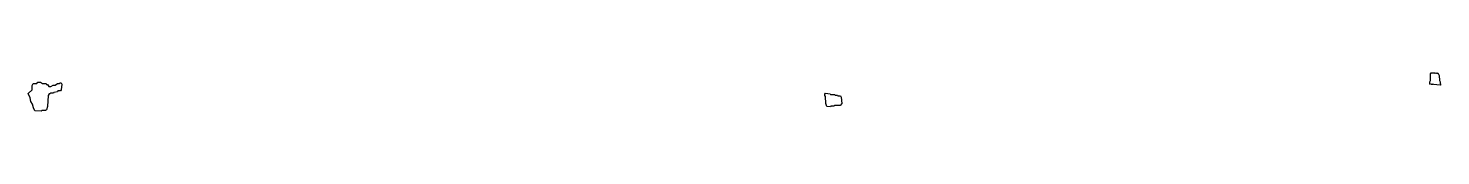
# Model space of a CAD drawing. Header units: millimetres. Extents: x 0 to 5360, y 0 to 145.
import ezdxf

# ---------------------------------------------------------------- set-up
doc = ezdxf.new("R2010")
doc.units = ezdxf.units.MM
doc.layers.add('C', color=7, linetype='Continuous')

msp = doc.modelspace()

# ---------------------------------------------------------------- linework, layer by layer
at = {"layer": 'C'}
for points in [[(25.1, 1.4), (20, 12.4), (16.7, 26.1), (10, 37), (6.7, 50.7), (0, 67.2), (15, 80.9), (15, 97.3), (19.2, 104.3), (32.6, 104.3), (35.9, 109.7), (46, 109.7), (54.3, 104.3), (67.7, 104.3), (69.3, 101.5), (72.7, 101.5), (77.7, 93.3), (85.9, 93.3), (94.3, 98.8), (102.6, 98.8), (110.9, 104.3), (119.2, 104.3), (120.9, 107), (124.3, 107), (126.9, 102.8), (125.2, 80.8), (122.7, 76.7), (112.7, 76.7), (111, 73.9), (97.7, 71.2), (96, 68.5), (84.3, 68.5), (82.7, 65.7), (79.3, 65.7), (75.2, 58.9), (73.6, 17.9), (69.4, 5.5), (66, 2.7), (51, 2.7), (49.3, 0), (25.1, 1.4)], [(5332.6, 101.3), (5331, 104), (5329.3, 101.3), (5324.2, 101.3), (5322.6, 104), (5321, 101.2), (5318.4, 105.5), (5318.4, 111), (5321.7, 116.5), (5321.7, 141.1), (5324.2, 145.3), (5337.7, 145.3), (5339.3, 142.7), (5340.9, 145.3), (5344.3, 145.3), (5346, 142.6), (5349.3, 145.4), (5353.6, 135.7), (5355.2, 116.5), (5358.6, 111), (5358.6, 105.5), (5360.2, 102.8), (5357.7, 98.6), (5332.6, 101.3)], [(3030, 17.8), (3026.7, 28.8), (3025, 56.2), (3023.4, 58.9), (3023.4, 64.5), (3025.9, 68.7), (3042.7, 65.9), (3044.3, 63.2), (3061, 63.2), (3062.7, 60.4), (3071, 60.4), (3072.7, 57.7), (3082.7, 57.7), (3085.2, 53.5), (3086.9, 28.8), (3081, 21.9), (3059.3, 21.9), (3057.7, 19.2), (3046, 19.2), (3044.3, 16.4), (3030, 17.8)]]:
    msp.add_lwpolyline(points, close=True, dxfattribs=at)

doc.saveas('drawing.dxf')
